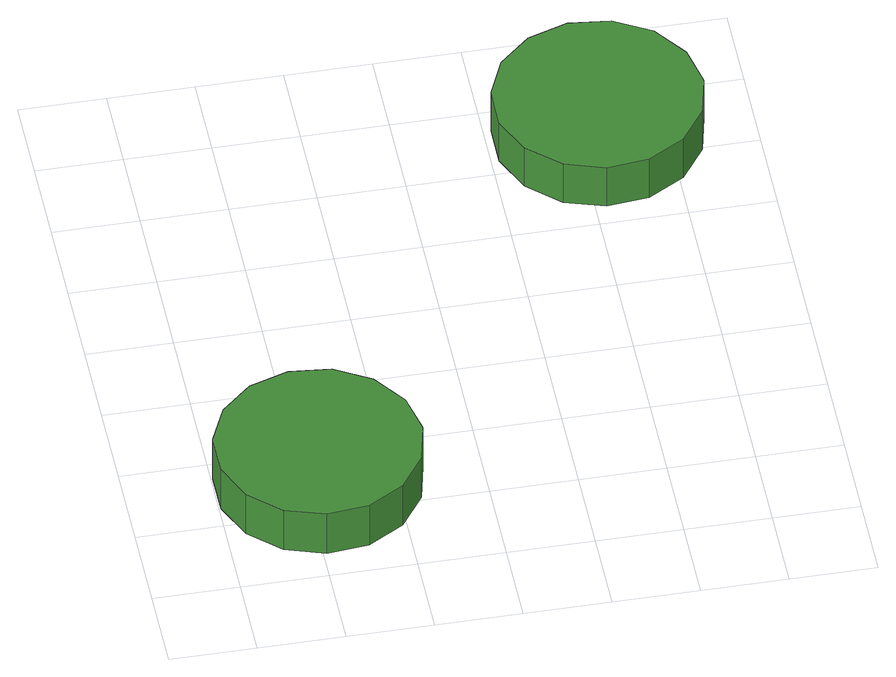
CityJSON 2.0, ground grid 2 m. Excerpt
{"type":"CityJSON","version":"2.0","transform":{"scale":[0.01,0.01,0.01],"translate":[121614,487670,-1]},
"CityObjects":{
"tree1":{"type":"SolitaryVegetationObject","attributes":{"function":"something"},"geometry":[{"type":"MultiSurface","lod":"1","boundaries":[[[0,1,2,3,4,5,6,7,8,9,10,11,12,13,14]],[[15,16,17,18,19,20,21,22,23,24,25,26,27,28,29]],[[0,29,28,1]],[[1,28,27,2]],[[2,27,26,3]],[[3,26,25,4]],[[4,25,24,5]],[[5,24,23,6]],[[6,23,22,7]],[[7,22,21,8]],[[8,21,20,9]],[[9,20,19,10]],[[10,19,18,11]],[[11,18,17,12]],[[12,17,16,13]],[[13,16,15,14]],[[14,15,29,0]]]}]},
"tree2":{"type":"SolitaryVegetationObject","attributes":{"function":"something"},"geometry":[{"type":"MultiSurface","lod":"1","boundaries":[[[30,31,32,33,34,35,36,37,38,39,40,41,42,43,44]],[[45,46,47,48,49,50,51,52,53,54,55,56,57,58,59]],[[30,59,58,31]],[[31,58,57,32]],[[32,57,56,33]],[[33,56,55,34]],[[34,55,54,35]],[[35,54,53,36]],[[36,53,52,37]],[[37,52,51,38]],[[38,51,50,39]],[[39,50,49,40]],[[40,49,48,41]],[[41,48,47,42]],[[42,47,46,43]],[[43,46,45,44]],[[44,45,59,30]]]}]}
},
"vertices":[
[468,305,197],[447,400,197],[390,479,197],[305,528,197],[208,538,197],[115,508,197],[43,443,197],[3,354,197],[3,256,197],[43,167,197],[115,101,197],[208,71,197],[305,81,197],[390,130,197],[447,209,197],[447,209,77],[390,130,77],[305,81,77],[208,71,77],[115,101,77],[43,167,77],[3,256,77],[3,354,77],[43,443,77],[115,508,77],[208,538,77],[305,528,77],[390,479,77],[447,400,77],[468,305,77],
[1288,1290,195],[1267,1386,195],[1209,1467,195],[1123,1516,195],[1025,1527,195],[931,1496,195],[857,1430,195],[817,1339,195],[817,1240,195],[857,1150,195],[931,1083,195],[1025,1053,195],[1123,1063,195],[1209,1112,195],[1267,1193,195],[1267,1193,78],[1209,1112,78],[1123,1063,78],[1025,1053,78],[931,1083,78],[857,1150,78],[817,1240,78],[817,1339,78],[857,1430,78],[931,1496,78],[1025,1527,78],[1123,1516,78],[1209,1467,78],[1267,1386,78],[1288,1290,78]
]}
